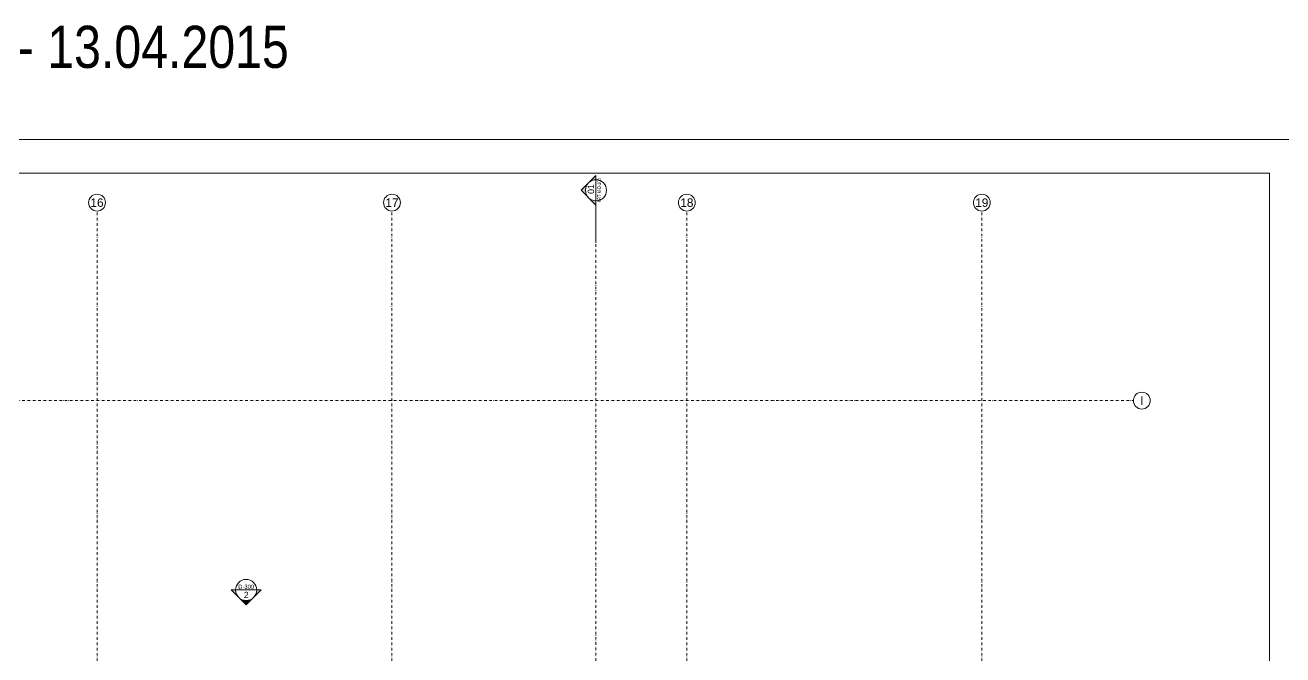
# Model space of a CAD drawing. Extents: x -1299 to 23780, y -3010 to 8106.
# Drawn here: x 8397 to 11382, y 2982 to 4476 of the extents above; entities that cross this region are included whole.
import ezdxf
from ezdxf.enums import TextEntityAlignment as Align

# ---------------------------------------------------------------- set-up
doc = ezdxf.new("R2010")
doc.units = 0
doc.header["$LTSCALE"] = 25
doc.header["$MEASUREMENT"] = 0
doc.linetypes.add('DASHDOT2', pattern=[0.5, 0.25, -0.125, 0, -0.125])
doc.layers.get('0').update_dxf_attribs({"color": 9, "lineweight": 9})
for name, color, linetype, lineweight in [('21', 9, 'Continuous', 9), ('24', 9, 'DASHDOT2', 9), ('40A', 9, 'Continuous', 9)]:
    doc.layers.add(name, color=color, linetype=linetype, lineweight=lineweight)
doc.styles.add('Arial', font='arial.ttf', dxfattribs={"height": 2.5})
doc.styles.add('MuuM_TEXT-STANDART', font='ARIALN.TTF')

# ---------------------------------------------------------------- blocks, each defined once
blk = doc.blocks.new('0_exteriorelevation1')
h = blk.add_hatch(color=256)
h.dxf.hatch_style = 1
h.paths.add_polyline_path([(0, 7.07), (-3.54, 3.54, -0.414214), (3.54, 3.54)])
h = blk.add_hatch(color=256)
edge = h.paths.add_edge_path()
edge.add_arc((0, 0), 5, 135, 180)
edge.add_line((-5, 0), (-7.07, 0))
edge.add_line((-7.07, 0), (-3.54, 3.54))
edge = h.paths.add_edge_path()
edge.add_line((5, 0), (7.07, 0))
edge.add_line((7.07, 0), (3.54, 3.54))
edge.add_arc((0, 0), 5, 0, 45, ccw=False)
blk.add_lwpolyline([(7.07, 0), (0, 7.07), (-7.07, 0), (7.07, 0)])
blk.add_lwpolyline([(7.07, 0), (0, 7.07), (-7.07, 0), (7.07, 0)])
blk.add_circle((0, 0), 5)
at = {"style": 'Arial'}
blk.add_attdef('KESITADI', text='', height=3, dxfattribs=at).set_placement((0, 0), align=Align.BOTTOM_CENTER)
blk.add_attdef('PAFTAADI', text='', height=2, dxfattribs=at).set_placement((0, -0.5), align=Align.TOP_CENTER)
blk = doc.blocks.new('0_buildingsection')
h = blk.add_hatch(color=256)
h.paths.add_polyline_path([(7.07, 0), (0, 7.07), (-7.07, 0)])
h.paths.add_polyline_path([(5, 0, 1), (-5, 0)], flags=16)
for points in [[(7.07, 0), (0, 7.07), (-7.07, 0), (25, 0)], [(7.07, 0), (0, 7.07), (-7.07, 0), (7.07, 0)]]:
    blk.add_lwpolyline(points)
blk.add_circle((0, 0), 5)
at = {"style": 'Arial'}
blk.add_attdef('KESITADI', text='', height=3, dxfattribs=at).set_placement((0, 0), align=Align.BOTTOM_CENTER)
blk.add_attdef('PAFTAADI', text='', height=2, dxfattribs=at).set_placement((0, -0.5), align=Align.TOP_CENTER)
blk = doc.blocks.new('0_aks')
at = {"linetype": 'Continuous'}
blk.add_circle((0, 0), 2, dxfattribs=at)
at = {"style": 'Arial'}
blk.add_attdef('AKS', text='', height=2, dxfattribs=at).set_placement((0, 0), align=Align.MIDDLE_CENTER)

msp = doc.modelspace()

# ---------------------------------------------------------------- linework, layer by layer
at = {"layer": '21', "linetype": 'DASHDOT2'}
msp.add_lwpolyline([(9677.2, 2538.8), (9751.8, 2538.8), (9751.8, 4039.5)], dxfattribs=at)
at = {"layer": '24'}
for points in [[(8567.5, 195), (8567.5, 4035)], [(9267.5, 195), (9267.5, 4035)], [(9967.5, 195), (9967.5, 4035)], [(10667.5, 195), (10667.5, 4035)], [(6827.5, 3585), (11027.5, 3585)]]:
    msp.add_lwpolyline(points, dxfattribs=at)
at = {"layer": '40A'}
for points in [[(11890, 4205), (5945, 4205), (5945, 0), (11890, 0)], [(11350.1, 80), (6025, 80), (6025, 4125), (11350.1, 4125)]]:
    msp.add_lwpolyline(points, close=True, dxfattribs=at)

# ---------------------------------------------------------------- block references
at = {"layer": '21'}
ref = msp.add_blockref('0_buildingsection', (9751.8, 4084.3), dxfattribs=dict(at, xscale=-5, yscale=5, zscale=5, rotation=90))
ref.add_attrib('KESITADI', '01', dxfattribs={"layer": '0', "height": 15, "rotation": 90, "style": 'Arial'}).set_placement((9751.8, 4087.3), align=Align.BOTTOM_CENTER)
ref.add_attrib('PAFTAADI', 'KRT-M-D-200', dxfattribs={"layer": '0', "height": 8, "rotation": 90, "style": 'MuuM_TEXT-STANDART', "width": 0.8}).set_placement((9765.7, 4084.1), align=Align.BOTTOM_CENTER)
ref = msp.add_blockref('0_exteriorelevation1', (8921.5, 3135.5), dxfattribs=dict(at, xscale=-5, yscale=5, zscale=5, rotation=180))
ref.add_attrib('KESITADI', '2', dxfattribs={"layer": '0', "height": 15, "style": 'Arial'}).set_placement((8921.5, 3111.6), align=Align.BOTTOM_CENTER)
ref.add_attrib('PAFTAADI', 'D-300', dxfattribs={"layer": '0', "height": 10, "style": 'Arial'}).set_placement((8921.5, 3148.2), align=Align.TOP_CENTER)
at = {"layer": '24', "xscale": 10, "yscale": 10, "zscale": 10}
for p, values in [((8567.5, 4055), {'AKS': '16'}), ((9267.5, 4055), {'AKS': '17'}), ((9967.5, 4055), {'AKS': '18'}), ((10667.5, 4055), {'AKS': '19'}), ((11047.5, 3585), {'AKS': 'I'})]:
    msp.add_blockref('0_aks', p, dxfattribs=at).add_auto_attribs(values)

# ---------------------------------------------------------------- texts
at = {"layer": '21', "color": 1, "style": 'MuuM_TEXT-STANDART'}
msp.add_text('REVIZE MIMARI - 13.04.2015', height=100, dxfattribs=at).set_placement((7488.4, 4374.8))

doc.saveas('drawing.dxf')
